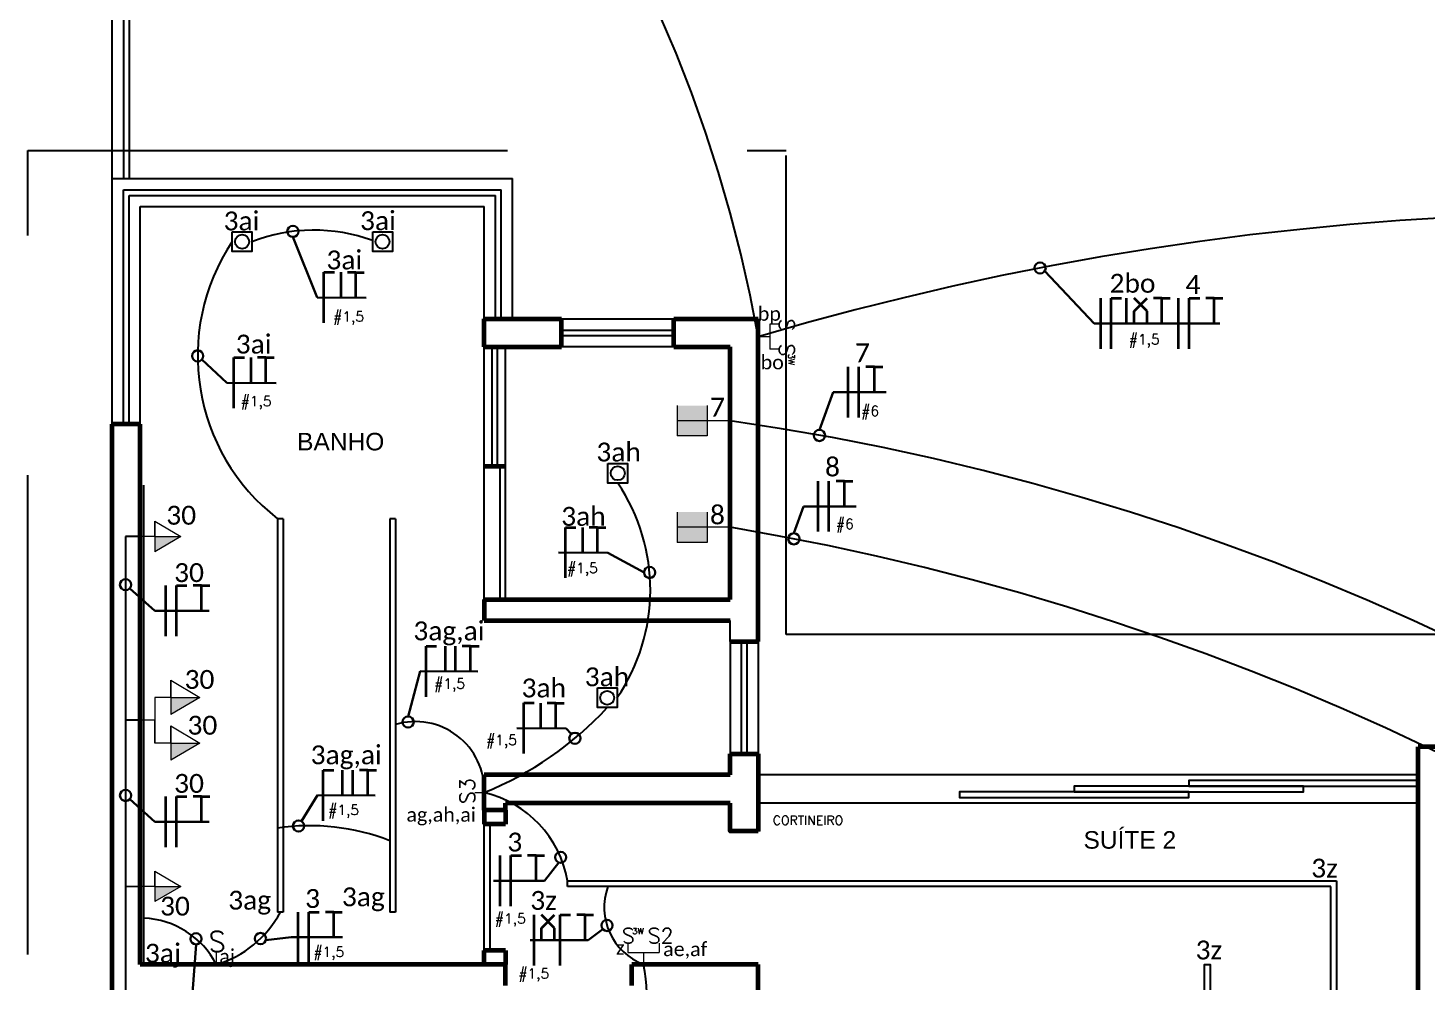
# Model space of a CAD drawing. Header units: millimetres. Extents: x 2775 to 3964, y 1473 to 2314.
# Drawn here: x 2875.8 to 2927.7, y 2182.8 to 2218.2 of the extents above; entities that cross this region are included whole.
import ezdxf

# ---------------------------------------------------------------- set-up
doc = ezdxf.new("R2010")
doc.units = ezdxf.units.MM
for name, pattern in [('ACAD_ISO02W100', [15, 12, -3]), ('ACAD_ISO04W100', [30, 24, -3, 0, -3]), ('CONTINUO', [0]), ('DASHDOT2', [0.5, 0.25, -0.125, 0, -0.125]), ('DASHEDX2', [38.1, 25.4, -12.7])]:
    doc.linetypes.add(name, pattern=pattern)
for name, color, linetype in [('0.05', 8, 'Continuous'), ('01', 254, 'Continuous'), ('02', 7, 'Continuous'), ('03', 254, 'Continuous'), ('04', 4, 'Continuous'), ('07', 7, 'Continuous')]:
    doc.layers.add(name, color=color, linetype=linetype)
for name, color, linetype, lineweight in [('06', 252, 'Continuous', 60), ('EJEL05130C', 130, 'Continuous', 30), ('EJEL0550C', 50, 'Continuous', 35), ('EJEL0580C', 80, 'Continuous', 9), ('EJEL25170C', 170, 'Continuous', 25), ('EJEL25170T', 170, 'ACAD_ISO02W100', 25), ('EJEL25170TP', 10, 'ACAD_ISO04W100', 25), ('Textos Iluminação', 111, 'DASHDOT2', 50)]:
    doc.layers.add(name, color=color, linetype=linetype, lineweight=lineweight)
doc.styles.add('C-50', font='romans.shx', dxfattribs={"height": 10})
doc.styles.add('CALIBRI - MUTABILE 25', font='calibri.ttf', dxfattribs={"height": 25})
doc.styles.add('ROMANS', font='romans', dxfattribs={"height": 0.2})
doc.styles.add('SR60', font='simplex', dxfattribs={"height": 0.15})
doc.styles.add('SR80', font='SIMPLEX', dxfattribs={"height": 0.1})
doc.styles.get("Standard").update_dxf_attribs({"font": 'arial.ttf'})

# ---------------------------------------------------------------- blocks, each defined once
blk = doc.blocks.new('A$C0AE3526C')
at = {"layer": 'EJEL0580C'}
h = blk.add_hatch(color=256, dxfattribs=at)
h.dxf.hatch_style = 1
h.paths.add_polyline_path([(47.6, 15.9), (15.9, 15.9), (15.9, -15.9), (47.6, -15.9)])
h = blk.add_hatch(color=256, dxfattribs=at)
h.dxf.hatch_style = 1
h.paths.add_polyline_path([(47.6, -15.9), (47.6, 0), (15.9, 0), (15.9, -15.9)])
for p, q in [((15.9, 15.9), (47.6, 15.9)), ((15.9, -15.9), (15.9, 15.9)), ((15.9, -15.9), (15.9, 15.9)), ((47.6, -15.9), (47.6, 15.9)), ((47.6, -15.9), (47.6, 15.9)), ((-7.9, 0), (47.6, 0)), ((0, 0), (47.6, 0))]:
    blk.add_line(p, q, dxfattribs=at)
blk = doc.blocks.new('A$C30B02EAA')
at = {"layer": 'EJEL0580C'}
h = blk.add_hatch(color=256, dxfattribs=at)
h.dxf.hatch_style = 1
h.paths.add_polyline_path([(0, 0), (0, -16.9), (28.7, 0)])
for p, q in [((0, 0), (0, 16.9)), ((0, 16.9), (0, -16.9)), ((0, 16.9), (28.7, 0)), ((0, 0), (-15.9, 0)), ((28.7, 0), (0, -16.9)), ((0, 0), (28.7, 0))]:
    blk.add_line(p, q, dxfattribs=at)
blk = doc.blocks.new('A$C48824C57')
at = {"layer": 'EJEL0580C'}
h = blk.add_hatch(color=256, dxfattribs=at)
h.dxf.hatch_style = 1
h.paths.add_polyline_path([(30.2, 22.6), (30.2, 5.7), (58.9, 22.6)])
h = blk.add_hatch(color=256, dxfattribs=at)
h.dxf.hatch_style = 1
h.paths.add_polyline_path([(30.2, -22.6), (30.2, -39.5), (58.9, -22.6)])
for p, q in [((30.2, 22.6), (30.2, 39.5)), ((30.2, 39.5), (30.2, 5.7)), ((30.2, 39.5), (58.9, 22.6)), ((30.2, 22.6), (14.3, 22.6)), ((14.3, 22.6), (14.3, -22.6)), ((58.9, 22.6), (30.2, 5.7)), ((30.2, 22.6), (58.9, 22.6)), ((3.3, 0), (0, 0)), ((14.3, 0), (3.3, 0)), ((14.3, -22.6), (14.3, 0)), ((30.2, -22.6), (30.2, -5.7)), ((30.2, -5.7), (30.2, -39.5)), ((30.2, -5.7), (58.9, -22.6)), ((30.2, -22.6), (14.3, -22.6)), ((58.9, -22.6), (30.2, -39.5)), ((30.2, -22.6), (58.9, -22.6))]:
    blk.add_line(p, q, dxfattribs=at)
blk = doc.blocks.new('xx')
at = {"layer": 'EJEL0550C', "ltscale": 0.015}
for p, q in [((29608.92, 22540.88), (29612.08, 22544.01)), ((29612.02, 22540.88), (29608.96, 22544.01)), ((29608.92, 22537.98), (29608.92, 22540.88)), ((29612.02, 22537.98), (29612.02, 22540.88))]:
    blk.add_line(p, q, dxfattribs=at)

msp = doc.modelspace()

# ---------------------------------------------------------------- linework, layer by layer
at = {"layer": '0.05', "ltscale": 5}
msp.add_line((2901.839, 2195.453), (2901.839, 2196.234), dxfattribs=at)
at = {"layer": '01', "linetype": 'DASHEDX2', "ltscale": 0.7}
for p, q in [((2875.803, 2157.18), (2875.803, 2213.678)), ((2875.803, 2213.678), (2903.922, 2213.678)), ((2903.922, 2195.713), (2903.922, 2213.678))]:
    msp.add_line(p, q, dxfattribs=at)
at = {"layer": '01', "color": 32, "linetype": 'DASHEDX2', "ltscale": 0.7, "true_color": 0xcd6928}
for p, q in [((2880.099, 2183.476), (2880.099, 2201.441)), ((2903.011, 2164.47), (2903.011, 2183.476))]:
    msp.add_line(p, q, dxfattribs=at)
at = {"layer": '01', "linetype": 'ByBlock', "ltscale": 0.7}
msp.add_line((2934.645, 2195.713), (2903.922, 2195.713), dxfattribs=at)
at = {"layer": '01', "ltscale": 5}
for p, q in [((2927.355, 2190.506), (2902.881, 2190.506)), ((2927.355, 2189.464), (2902.881, 2189.464))]:
    msp.add_line(p, q, dxfattribs=at)
at = {"layer": '01', "color": 40}
for points in [[(2883.38, 2210.658), (2884.109, 2210.658), (2884.109, 2209.929), (2883.38, 2209.929)], [(2888.587, 2210.658), (2889.316, 2210.658), (2889.316, 2209.929), (2888.587, 2209.929)], [(2897.309, 2202.066), (2898.038, 2202.066), (2898.038, 2201.337), (2897.309, 2201.337)], [(2896.919, 2193.734), (2897.648, 2193.734), (2897.648, 2193.005), (2896.919, 2193.005)]]:
    msp.add_lwpolyline(points, close=True, dxfattribs=at)
for centre in [(2883.744, 2210.293), (2888.952, 2210.293), (2897.674, 2201.701), (2897.283, 2193.37)]:
    msp.add_circle(centre, 0.26, dxfattribs=at)
at = {"layer": '02', "ltscale": 5}
for p, q in [((2878.928, 2212.636), (2878.928, 2244.661)), ((2878.928, 2203.524), (2878.928, 2212.636)), ((2878.928, 2212.636), (2893.768, 2212.636)), ((2893.768, 2207.429), (2893.768, 2212.636)), ((2879.344, 2203.524), (2879.344, 2212.22)), ((2879.344, 2212.22), (2893.352, 2212.22)), ((2879.553, 2203.524), (2879.553, 2212.012)), ((2879.553, 2212.012), (2893.143, 2212.012)), ((2893.143, 2207.429), (2893.143, 2212.012)), ((2893.352, 2207.429), (2893.352, 2212.22)), ((2879.969, 2203.524), (2879.969, 2211.595)), ((2879.969, 2211.595), (2892.727, 2211.595)), ((2892.727, 2207.429), (2892.727, 2211.595)), ((2895.591, 2207.429), (2899.757, 2207.429)), ((2895.591, 2207.013), (2899.757, 2207.013)), ((2899.757, 2206.804), (2895.591, 2206.804)), ((2892.727, 2201.962), (2892.727, 2206.388)), ((2893.013, 2201.962), (2893.013, 2206.388)), ((2893.221, 2201.962), (2893.221, 2206.388)), ((2893.508, 2201.962), (2893.508, 2206.388)), ((2899.757, 2206.388), (2895.591, 2206.388)), ((2892.727, 2197.015), (2892.727, 2201.962)), ((2901.839, 2195.453), (2901.839, 2191.287)), ((2902.256, 2195.453), (2902.256, 2191.287)), ((2902.464, 2195.453), (2902.464, 2191.287)), ((2902.881, 2195.453), (2902.881, 2191.287))]:
    msp.add_line(p, q, dxfattribs=at)
at = {"layer": '02', "color": 40, "ltscale": 15}
for p, q in [((2885.266, 2200.016), (2885.057, 2200.016)), ((2885.057, 2200.016), (2885.057, 2185.422)), ((2885.266, 2200.016), (2885.266, 2185.422)), ((2889.431, 2200.016), (2889.223, 2200.016)), ((2889.223, 2200.016), (2889.223, 2185.422)), ((2889.431, 2200.016), (2889.431, 2185.422)), ((2895.817, 2186.366), (2895.817, 2186.574)), ((2895.817, 2186.574), (2924.335, 2186.574)), ((2924.126, 2186.366), (2895.817, 2186.366)), ((2885.266, 2185.422), (2885.057, 2185.422)), ((2889.431, 2185.422), (2889.223, 2185.422))]:
    msp.add_line(p, q, dxfattribs=at)
at = {"layer": '02', "ltscale": 5}
for points in [[(2893.508, 2201.962), (2893.3, 2201.962), (2893.3, 2197.015), (2893.508, 2197.015)], [(2923.102, 2190.089), (2914.597, 2190.089), (2914.597, 2189.881), (2923.102, 2189.881)], [(2927.355, 2190.297), (2918.85, 2190.297), (2918.85, 2190.089), (2927.355, 2190.089)], [(2918.85, 2189.881), (2910.345, 2189.881), (2910.345, 2189.673), (2918.85, 2189.673)], [(2892.727, 2183.997), (2892.727, 2188.683), (2892.935, 2188.683), (2892.935, 2183.997)]]:
    msp.add_lwpolyline(points, close=True, dxfattribs=at)
at = {"layer": '02', "color": 40, "ltscale": 15}
for points in [[(2924.335, 2186.574), (2924.335, 2162.126), (2924.126, 2162.126), (2924.126, 2186.366)], [(2919.438, 2167.829), (2919.438, 2183.476), (2919.646, 2183.476), (2919.646, 2167.829)]]:
    msp.add_lwpolyline(points, dxfattribs=at)
at = {"layer": '03', "ltscale": 5}
for points in [[(2935.711, 2244.244), (2879.344, 2244.244), (2879.344, 2212.636)], [(2935.711, 2244.036), (2879.553, 2244.036), (2879.553, 2212.636)]]:
    msp.add_lwpolyline(points, dxfattribs=at)
at = {"layer": '06', "ltscale": 5}
for p, q in [((2892.727, 2207.429), (2895.591, 2207.429)), ((2892.727, 2206.388), (2892.727, 2207.429)), ((2895.591, 2206.388), (2895.591, 2207.429)), ((2899.757, 2207.429), (2902.881, 2207.429)), ((2899.757, 2206.388), (2899.757, 2207.429)), ((2902.881, 2195.453), (2902.881, 2207.429)), ((2892.727, 2206.388), (2895.591, 2206.388)), ((2899.757, 2206.388), (2901.839, 2206.388)), ((2901.839, 2197.015), (2901.839, 2206.388)), ((2878.928, 2176.707), (2878.928, 2203.524)), ((2879.969, 2203.524), (2878.928, 2203.524)), ((2879.969, 2183.476), (2879.969, 2203.524)), ((2892.727, 2201.962), (2893.508, 2201.962)), ((2892.727, 2197.015), (2901.839, 2197.015)), ((2892.727, 2197.015), (2892.727, 2196.234)), ((2892.727, 2196.234), (2901.839, 2196.234)), ((2901.839, 2195.453), (2902.881, 2195.453)), ((2901.839, 2191.287), (2902.881, 2191.287)), ((2901.839, 2190.506), (2901.839, 2191.287)), ((2902.881, 2191.287), (2902.881, 2190.506)), ((2927.355, 2132.185), (2927.355, 2191.547)), ((2928.396, 2191.547), (2927.355, 2191.547)), ((2892.727, 2189.204), (2892.727, 2190.506)), ((2901.839, 2190.506), (2892.727, 2190.506)), ((2902.881, 2190.506), (2902.881, 2190.506)), ((2902.881, 2190.506), (2902.881, 2188.423)), ((2893.508, 2189.204), (2892.727, 2189.204)), ((2892.727, 2189.204), (2892.727, 2188.685)), ((2893.508, 2189.204), (2893.508, 2189.464)), ((2901.839, 2189.464), (2893.508, 2189.464)), ((2893.508, 2189.204), (2893.508, 2188.683)), ((2893.508, 2188.683), (2892.727, 2188.683)), ((2892.727, 2183.476), (2892.727, 2183.997)), ((2893.508, 2183.997), (2892.727, 2183.997)), ((2893.508, 2183.997), (2893.508, 2183.476)), ((2893.508, 2183.476), (2879.969, 2183.476)), ((2893.508, 2182.695), (2893.508, 2183.476)), ((2893.508, 2183.476), (2893.508, 2183.476)), ((2898.194, 2182.695), (2898.194, 2183.476)), ((2902.881, 2183.476), (2898.194, 2183.476)), ((2902.881, 2164.47), (2902.881, 2183.476))]:
    msp.add_line(p, q, dxfattribs=at)
msp.add_lwpolyline([(2902.881, 2188.423), (2902.881, 2188.423), (2901.839, 2188.423), (2901.839, 2189.464)], dxfattribs=at)
at = {"layer": 'EJEL05130C', "ltscale": 5}
for p, q in [((2886.522, 2208.222), (2885.629, 2210.467)), ((2915.345, 2207.262), (2913.512, 2209.198)), ((2888.345, 2208.214), (2886.522, 2208.222)), ((2883.183, 2205.057), (2882.253, 2205.919)), ((2885.006, 2205.049), (2883.183, 2205.057)), ((2905.67, 2204.709), (2905.155, 2203.312)), ((2904.561, 2200.472), (2904.206, 2199.476)), ((2897.305, 2198.747), (2895.482, 2198.755)), ((2897.305, 2198.747), (2898.649, 2198.019)), ((2880.512, 2196.592), (2879.578, 2197.43)), ((2890.345, 2194.356), (2889.9, 2192.681)), ((2892.491, 2194.347), (2890.345, 2194.356)), ((2889.9, 2192.681), (2889.9, 2192.681)), ((2895.758, 2192.234), (2893.935, 2192.242)), ((2895.758, 2192.234), (2895.953, 2192.03)), ((2880.512, 2188.772), (2879.578, 2189.61)), ((2886.536, 2189.757), (2885.951, 2188.789)), ((2888.682, 2189.748), (2886.536, 2189.757)), ((2895.494, 2187.254), (2894.962, 2186.578)), ((2885.568, 2184.485), (2884.624, 2184.373)), ((2896.576, 2184.376), (2897.117, 2184.792)), ((2881.785, 2180.798), (2882.034, 2184.22))]:
    msp.add_line(p, q, dxfattribs=at)
at = {"layer": 'EJEL05130C'}
for p, q in [((2920.006, 2207.262), (2915.345, 2207.262)), ((2907.63, 2204.709), (2905.67, 2204.709)), ((2906.521, 2200.472), (2904.561, 2200.472)), ((2882.518, 2196.592), (2880.512, 2196.592)), ((2882.518, 2188.772), (2880.512, 2188.772)), ((2894.962, 2186.578), (2893.065, 2186.578)), ((2887.464, 2184.485), (2885.568, 2184.485)), ((2896.576, 2184.376), (2894.425, 2184.376))]:
    msp.add_line(p, q, dxfattribs=at)
at = {"layer": 'EJEL05130C', "ltscale": 5}
for centre in [(2885.629, 2210.675), (2913.341, 2209.317), (2882.095, 2206.054), (2905.155, 2203.104), (2904.206, 2199.268), (2898.857, 2198.019), (2879.421, 2197.567), (2889.9, 2192.473), (2896.084, 2191.868), (2879.421, 2189.747), (2885.838, 2188.614), (2895.558, 2187.452), (2897.277, 2184.925), (2882.034, 2184.428), (2884.426, 2184.436)]:
    msp.add_circle(centre, 0.208, dxfattribs=at)
at = {"layer": 'EJEL0550C'}
for p, q in [((2886.778, 2209.16), (2887.167, 2209.16)), ((2887.963, 2209.154), (2887.65, 2209.154)), ((2887.963, 2209.154), (2888.275, 2209.154)), ((2915.972, 2208.2), (2916.36, 2208.2)), ((2917.855, 2208.2), (2917.543, 2208.2)), ((2917.855, 2208.2), (2918.168, 2208.2)), ((2918.87, 2208.2), (2919.258, 2208.2)), ((2919.799, 2208.2), (2919.486, 2208.2)), ((2919.799, 2208.2), (2920.111, 2208.2)), ((2883.44, 2205.995), (2883.828, 2205.995)), ((2884.624, 2205.99), (2884.312, 2205.99)), ((2884.624, 2205.99), (2884.937, 2205.99)), ((2907.193, 2205.647), (2906.881, 2205.647)), ((2907.193, 2205.647), (2907.506, 2205.647)), ((2906.084, 2201.411), (2905.772, 2201.411)), ((2906.084, 2201.411), (2906.397, 2201.411)), ((2895.738, 2199.693), (2896.127, 2199.693)), ((2896.923, 2199.688), (2896.61, 2199.688)), ((2896.923, 2199.688), (2897.235, 2199.688)), ((2881.308, 2197.531), (2881.697, 2197.531)), ((2882.237, 2197.531), (2881.925, 2197.531)), ((2882.237, 2197.531), (2882.55, 2197.531)), ((2890.565, 2195.286), (2890.953, 2195.286)), ((2892.22, 2195.286), (2891.907, 2195.286)), ((2892.22, 2195.286), (2892.532, 2195.286)), ((2894.191, 2193.179), (2894.579, 2193.179)), ((2895.375, 2193.174), (2895.063, 2193.174)), ((2895.375, 2193.174), (2895.688, 2193.174)), ((2886.755, 2190.688), (2887.144, 2190.688)), ((2888.41, 2190.688), (2888.098, 2190.688)), ((2888.41, 2190.688), (2888.723, 2190.688)), ((2881.308, 2189.711), (2881.697, 2189.711)), ((2882.237, 2189.711), (2881.925, 2189.711)), ((2882.237, 2189.711), (2882.55, 2189.711)), ((2893.716, 2187.517), (2894.105, 2187.517)), ((2894.645, 2187.517), (2894.333, 2187.517)), ((2894.645, 2187.517), (2894.958, 2187.517)), ((2886.219, 2185.423), (2886.608, 2185.423)), ((2887.148, 2185.423), (2886.835, 2185.423)), ((2887.148, 2185.423), (2887.46, 2185.423)), ((2895.538, 2185.315), (2895.927, 2185.315)), ((2896.467, 2185.315), (2896.155, 2185.315)), ((2896.467, 2185.315), (2896.78, 2185.315))]:
    msp.add_line(p, q, dxfattribs=at)
at = {"layer": 'EJEL0550C', "ltscale": 0.015}
for p, q in [((2886.778, 2207.282), (2886.778, 2209.16)), ((2887.416, 2208.218), (2887.416, 2209.157)), ((2887.963, 2208.216), (2887.963, 2209.154)), ((2915.594, 2206.323), (2915.594, 2208.2)), ((2915.972, 2206.323), (2915.972, 2208.2)), ((2916.549, 2207.262), (2916.549, 2208.2)), ((2917.855, 2207.262), (2917.855, 2208.2)), ((2918.472, 2206.323), (2918.472, 2208.2)), ((2918.87, 2206.323), (2918.87, 2208.2)), ((2919.799, 2207.262), (2919.799, 2208.2)), ((2883.44, 2204.118), (2883.44, 2205.995)), ((2884.078, 2205.053), (2884.078, 2205.992)), ((2884.624, 2205.051), (2884.624, 2205.99)), ((2906.217, 2203.77), (2906.217, 2205.647)), ((2906.615, 2203.77), (2906.615, 2205.647)), ((2907.193, 2204.709), (2907.193, 2205.647)), ((2905.108, 2199.534), (2905.108, 2201.411)), ((2905.506, 2199.534), (2905.506, 2201.411)), ((2906.084, 2200.472), (2906.084, 2201.411)), ((2895.738, 2197.816), (2895.738, 2199.693)), ((2896.376, 2198.751), (2896.376, 2199.69)), ((2896.923, 2198.749), (2896.923, 2199.688)), ((2880.91, 2195.654), (2880.91, 2197.531)), ((2881.308, 2195.654), (2881.308, 2197.531)), ((2882.237, 2196.592), (2882.237, 2197.531)), ((2890.565, 2193.409), (2890.565, 2195.286)), ((2891.282, 2194.348), (2891.282, 2195.286)), ((2891.656, 2194.348), (2891.656, 2195.286)), ((2892.22, 2194.348), (2892.22, 2195.286)), ((2894.191, 2191.302), (2894.191, 2193.179)), ((2894.829, 2192.238), (2894.829, 2193.177)), ((2895.375, 2192.236), (2895.375, 2193.174)), ((2886.755, 2188.811), (2886.755, 2190.688)), ((2887.473, 2189.749), (2887.473, 2190.688)), ((2887.847, 2189.749), (2887.847, 2190.688)), ((2888.41, 2189.749), (2888.41, 2190.688)), ((2880.91, 2187.834), (2880.91, 2189.711)), ((2881.308, 2187.834), (2881.308, 2189.711)), ((2882.237, 2188.772), (2882.237, 2189.711)), ((2893.318, 2185.64), (2893.318, 2187.517)), ((2893.716, 2185.64), (2893.716, 2187.517)), ((2894.645, 2186.578), (2894.645, 2187.517)), ((2885.821, 2183.546), (2885.821, 2185.423)), ((2886.219, 2183.546), (2886.219, 2185.423)), ((2887.148, 2184.485), (2887.148, 2185.423)), ((2894.577, 2183.438), (2894.577, 2185.315)), ((2895.538, 2183.438), (2895.538, 2185.315)), ((2896.467, 2184.376), (2896.467, 2185.315))]:
    msp.add_line(p, q, dxfattribs=at)
at = {"layer": 'EJEL0580C'}
for p, q in [((2903.667, 2207.227), (2903.317, 2207.227)), ((2903.317, 2207.227), (2903.317, 2206.299)), ((2903.317, 2206.763), (2902.881, 2206.762)), ((2903.667, 2206.299), (2903.317, 2206.299)), ((2892.377, 2189.854), (2892.727, 2189.855)), ((2882.787, 2183.946), (2882.787, 2183.476)), ((2898.047, 2184.266), (2898.047, 2183.916)), ((2898.047, 2183.916), (2899.211, 2183.916)), ((2898.629, 2183.916), (2898.629, 2183.48)), ((2899.211, 2184.266), (2899.211, 2183.916))]:
    msp.add_line(p, q, dxfattribs=at)
at = {"layer": 'EJEL25170C', "ltscale": 5}
for centre, radius, start, end in [((2886.4, 2204.39), 6.332, 69.7939, 111.2135), ((2889.73, 2206.054), 7.635, 146.2715, 232.2684), ((2891.801, 2197.372), 7.085, 325.6038, 34.0217), ((2887.911, 2201.69), 12.778, 292.1426, 317.1796), ((2890.166, 2189.925), 2.562, 358.4342, 106.6664), ((2891.766, 2185.854), 4.115, 10.0848, 76.4944), ((2886.249, 2180.38), 8.244, 68.8517, 98.3107), ((2899.447, 2185.599), 2.272, 160.284, 248.9012), ((2881.669, 2187.262), 3.948, 286.4589, 332.2223), ((2879.955, 2182.01), 3.189, 27.3686, 87.4101), ((2892.948, 2182.272), 5.809, 289.9105, 11.9973)]:
    msp.add_arc(centre, radius, start, end, dxfattribs=at)
at = {"layer": 'EJEL25170T', "ltscale": 5}
for p, q in [((2879.969, 2199.356), (2879.421, 2199.356)), ((2879.421, 2199.356), (2879.421, 2186.377)), ((2879.969, 2192.54), (2879.421, 2192.54)), ((2879.421, 2186.377), (2879.994, 2186.375)), ((2879.421, 2186.377), (2879.421, 2178.012))]:
    msp.add_line(p, q, dxfattribs=at)
at = {"layer": 'EJEL25170TP', "ltscale": 5}
for centre, radius, start, end in [((2851.541, 2197.613), 52.148, 10.1046, 37.6486), ((2934.616, 2099.516), 111.843, 91.20072, 106.48404), ((2888.463, 2111.045), 93.566, 8.67364, 81.78084), ((2885.676, 2103.579), 97.467, 12.78944, 80.45404)]:
    msp.add_arc(centre, radius, start, end, dxfattribs=at)

# ---------------------------------------------------------------- block references
at = {"layer": 'EJEL05130C', "xscale": 0.1555925336714692, "yscale": 0.1555925336714692, "zscale": 0.1555925336714692}
for p in [(-1690.105, -1299.48), (-1712.084, -1322.366)]:
    msp.add_blockref('xx', p, dxfattribs=at)
at = {"layer": 'EJEL0580C', "xscale": 0.03540283406457956, "yscale": 0.03540283406457956, "zscale": 0.03540283406457956, "rotation": 180}
for p in [(2901.559, 2203.65), (2901.559, 2199.696)]:
    msp.add_blockref('A$C0AE3526C', p, dxfattribs=at)
at = {"layer": 'EJEL0580C'}
for name, p, xscale, yscale, zscale in [('A$C30B02EAA', (2880.503, 2199.356), 0.03363269236135059, 0.03363269236135059, 0.03363269236135059), ('A$C48824C57', (2879.969, 2192.54), 0.03749196994542757, 0.03749196994542757, 0.03749196994542757), ('A$C30B02EAA', (2880.503, 2186.375), 0.03363269236135059, 0.03363269236135059, 0.03363269236135059)]:
    msp.add_blockref(name, p, dxfattribs=dict(at, xscale=xscale, yscale=yscale, zscale=zscale))

# ---------------------------------------------------------------- texts
at = {"layer": '04'}
for s, p in [('BANHO', (2885.785, 2202.549)), ('SUÍTE 2', (2914.95, 2187.772))]:
    msp.add_text(s, height=0.6509, dxfattribs=at).set_placement(p)
at = {"layer": '07', "insert": (2904.731, 2188.824), "char_height": 0.3385, "attachment_point": 5, "style": 'C-50'}
msp.add_mtext('CORTINEIRO', dxfattribs=at)
at = {"layer": 'EJEL0550C', "style": 'ROMANS'}
for s, p in [('#1,5', (2887.119, 2207.328)), ('#1,5', (2916.627, 2206.48)), ('#1,5', (2883.691, 2204.188)), ('#6', (2906.706, 2203.825)), ('#6', (2905.767, 2199.632)), ('#1,5', (2895.792, 2197.996)), ('#1,5', (2890.866, 2193.708)), ('#1,5', (2892.792, 2191.616)), ('#1,5', (2886.936, 2189.022)), ('#1,5', (2893.119, 2184.994)), ('#1,5', (2886.387, 2183.757)), ('#1,5', (2893.988, 2182.953))]:
    msp.add_text(s, height=0.3763, dxfattribs=at).set_placement(p)
at = {"layer": 'EJEL0580C'}
for s, height, rotation, style, p in [('S', 0.558, 270, 'SR80', (2903.667, 2207.445)), ('S', 0.558, 270, 'SR80', (2903.667, 2206.518)), ('3W', 0.2233, 270, 'SR60', (2904.003, 2206.129)), ('S3', 0.5583, 90.11, 'SR80', (2892.378, 2189.43))]:
    msp.add_text(s, height=height, rotation=rotation, dxfattribs=dict(at, style=style)).set_placement(p)
for s, height, style, p in [('S', 0.749, 'SR80', (2882.494, 2183.945)), ('S', 0.558, 'SR80', (2897.828, 2184.265)), ('3W', 0.2233, 'SR60', (2898.217, 2184.602)), ('S2', 0.5583, 'SR80', (2898.787, 2184.265))]:
    msp.add_text(s, height=height, dxfattribs=dict(at, style=style)).set_placement(p)
at = {"layer": 'Textos Iluminação', "linetype": 'CONTINUO', "style": 'CALIBRI - MUTABILE 25'}
for s, height, p in [('3ai', 0.701, (2883.057, 2210.711)), ('3ai', 0.701, (2888.118, 2210.72)), ('3ai', 0.701, (2886.87, 2209.265)), ('2bo', 0.701, (2915.914, 2208.399)), ('bp', 0.5225, (2902.87, 2207.359)), ('3ai', 0.701, (2883.507, 2206.142)), ('bo', 0.5225, (2902.977, 2205.557)), ('7', 0.701, (2901.095, 2203.802)), ('3ah', 0.701, (2896.882, 2202.138)), ('30', 0.701, (2880.931, 2199.793)), ('3ah', 0.701, (2895.578, 2199.752)), ('8', 0.701, (2901.096, 2199.807)), ('3ag,ai', 0.701, (2890.095, 2195.502)), ('30', 0.701, (2881.609, 2193.701)), ('3ah', 0.701, (2896.45, 2193.797)), ('3ah', 0.701, (2894.107, 2193.385)), ('30', 0.701, (2881.717, 2192.002)), ('3ag,ai', 0.701, (2886.285, 2190.903)), ('ag,ah,ai', 0.5225, (2889.839, 2188.774)), ('3z', 0.701, (2923.393, 2186.7)), ('30', 0.701, (2880.701, 2185.29)), ('3ag', 0.701, (2883.228, 2185.511)), ('3ag', 0.701, (2887.444, 2185.636)), ('3z', 0.701, (2894.431, 2185.502)), ('3z', 0.701, (2919.105, 2183.663)), ('3aj', 0.701, (2880.139, 2183.543)), ('aj', 0.5225, (2882.897, 2183.515)), ('z', 0.522, (2897.607, 2183.835)), ('ae,af', 0.5225, (2899.36, 2183.785))]:
    msp.add_text(s, height=height, dxfattribs=at).set_placement(p)
at = {"layer": 'Textos Iluminação', "ltscale": 100, "char_height": 0.701, "attachment_point": 1, "style": 'CALIBRI - MUTABILE 25'}
for s, insert in [('4', (2918.732, 2209.051)), ('7', (2906.472, 2206.523)), ('8', (2905.363, 2202.286)), ('30', (2881.222, 2198.365)), ('30', (2881.222, 2190.545)), ('3', (2893.579, 2188.368)), ('3', (2886.081, 2186.274))]:
    msp.add_mtext_dynamic_manual_height_columns(s, width=0.89815, gutter_width=3.274, heights=[0], dxfattribs=dict(at, insert=insert))

doc.saveas('drawing.dxf')
